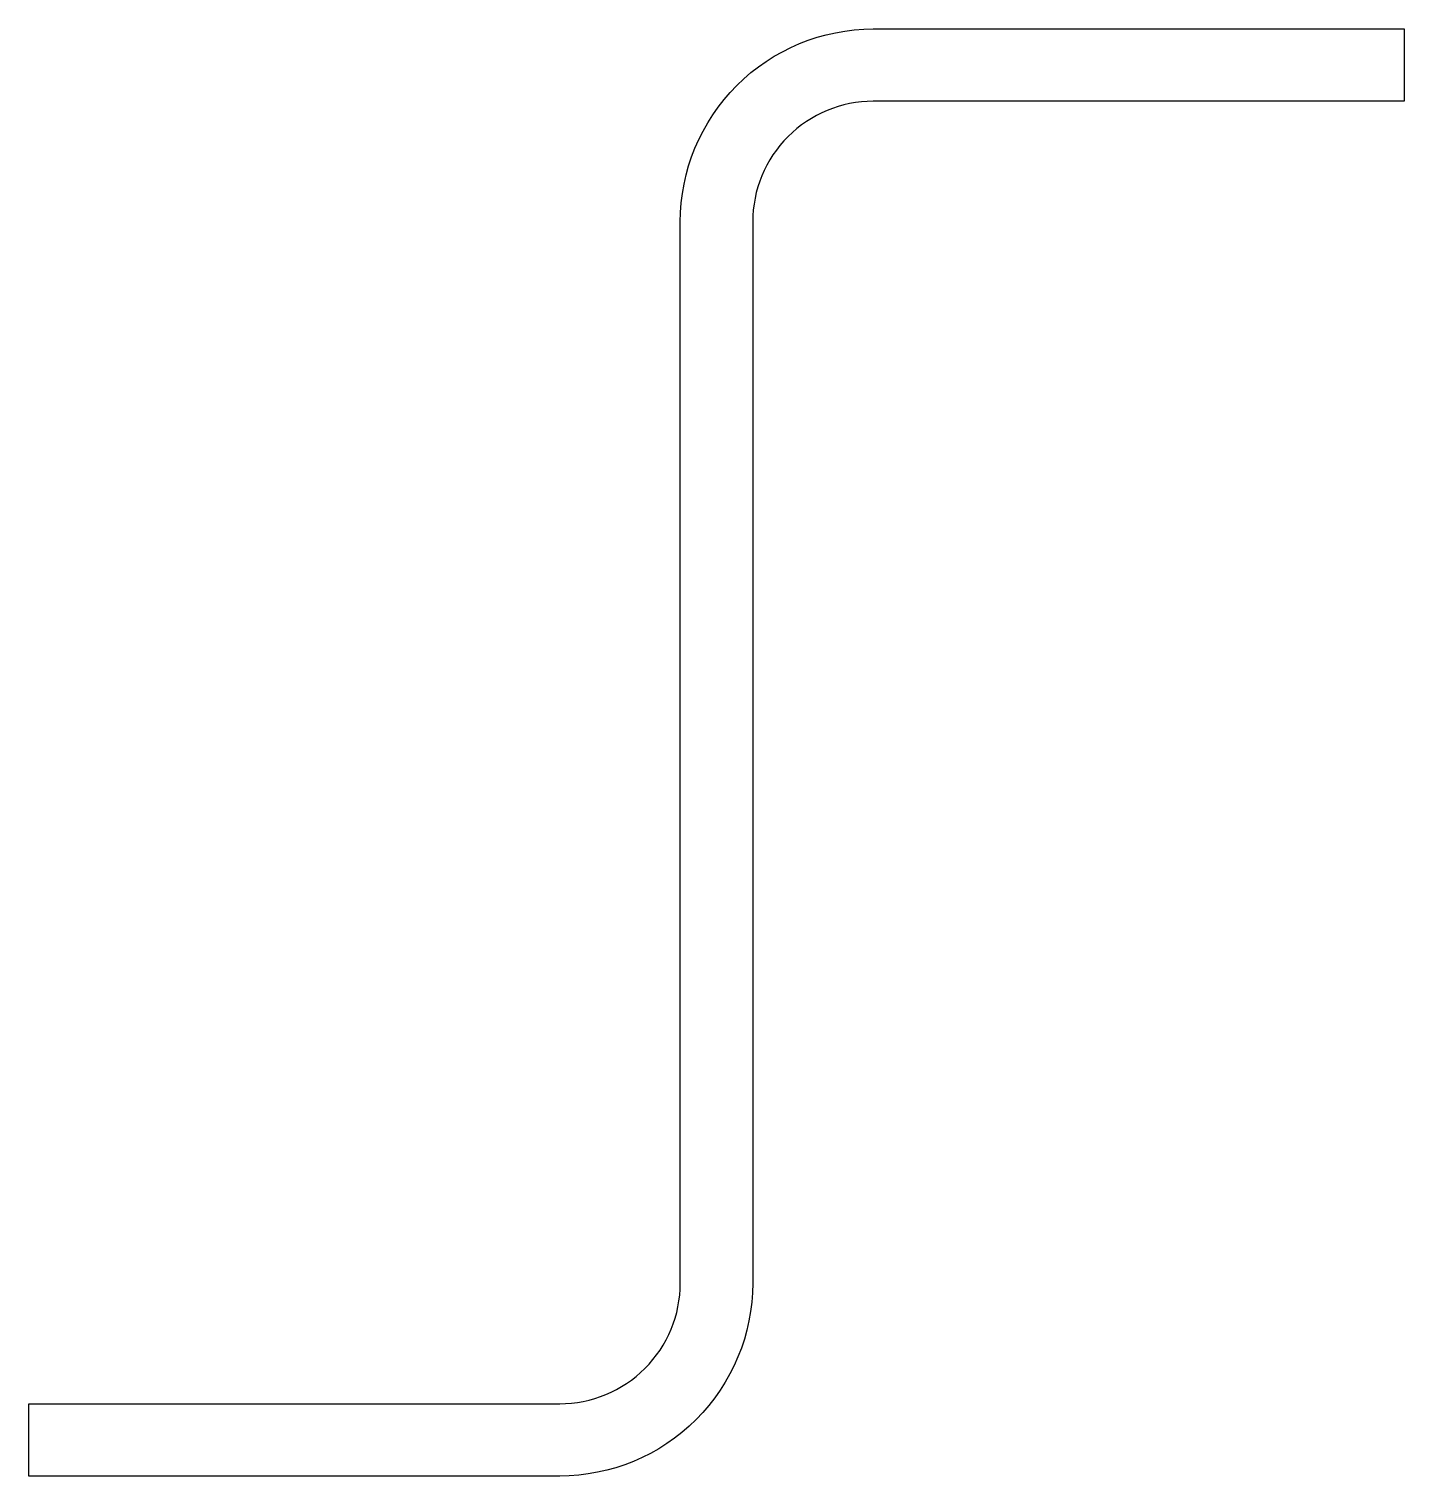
# Model space of a CAD drawing. Extents: x 165.5 to 194, y 215 to 245.
import ezdxf

# ---------------------------------------------------------------- set-up
doc = ezdxf.new("R2010")
doc.units = 0
doc.layers.add('ANA', color=220, linetype='CONTINUOUS')

msp = doc.modelspace()

# ---------------------------------------------------------------- linework, layer by layer
at = {"layer": 'ANA'}
msp.add_lwpolyline([(165.546, 215.02), (165.546, 216.52), (176.546, 216.52, 0.414214), (179.046, 219.02), (179.046, 241.02, -0.414214), (183.046, 245.02), (194.046, 245.02), (194.046, 243.52), (183.046, 243.52, 0.414214), (180.546, 241.02), (180.546, 219.02, -0.414214), (176.546, 215.02)], format="xyb", close=True, dxfattribs=at)

doc.saveas('drawing.dxf')
